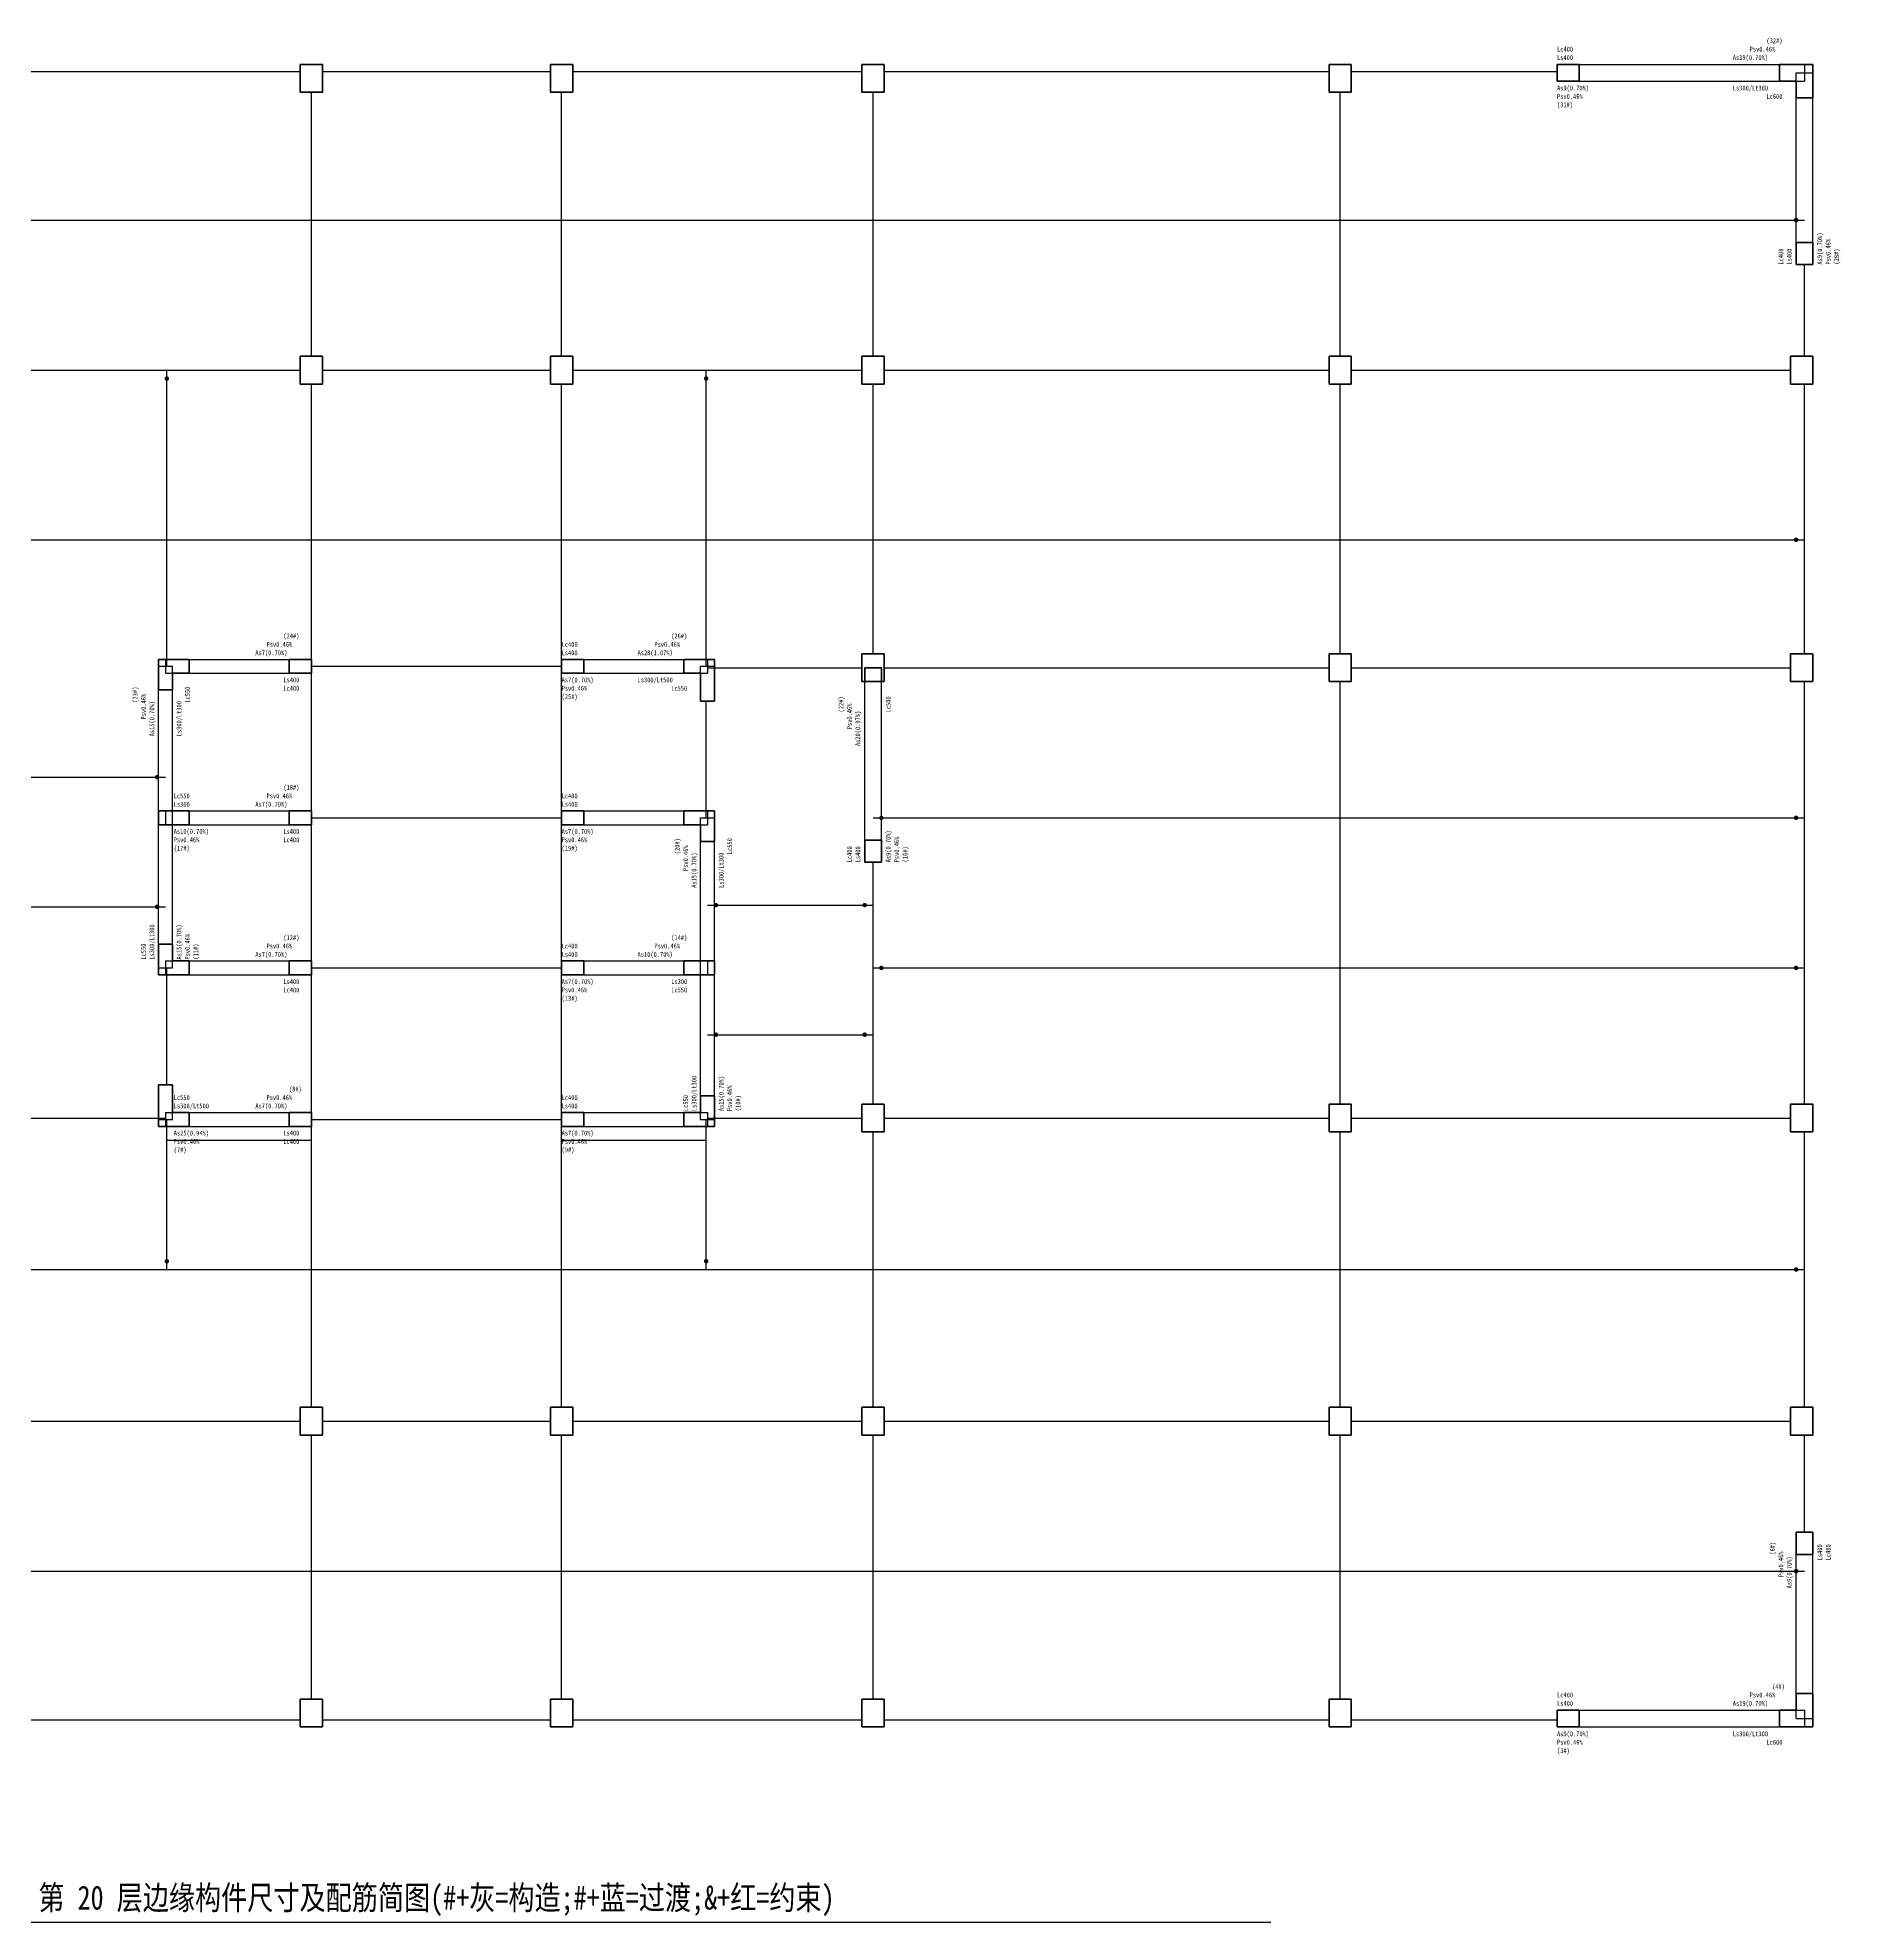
# Model space of a CAD drawing. Header units: millimetres. Extents: x -1455 to 850709, y 32926 to 221881.
# Drawn here: x 329078 to 361494, y 187986 to 221881 of the extents above; entities that cross this region are included whole.
import ezdxf
from ezdxf.enums import TextEntityAlignment as Align

# ---------------------------------------------------------------- set-up
doc = ezdxf.new("R2010")
doc.units = ezdxf.units.MM
for name, color, linetype, lineweight in [('层15100', 134, 'Continuous', 25), ('层15101', 52, 'Continuous', 25), ('层15103', 84, 'Continuous', 25), ('层15105', 6, 'Continuous', 25), ('层15200', 7, 'Continuous', 25), ('层15226', 7, 'Continuous', 25)]:
    doc.layers.add(name, color=color, linetype=linetype, lineweight=lineweight)
doc.styles.add('宋体', font='')
doc.styles.get('宋体').set_extended_font_data('宋体')

# ---------------------------------------------------------------- blocks, each defined once
blk = doc.blocks.new('20BY')
at = {"layer": '层15100'}
for p, q in [((28.6, 41.275), (33.8, 41.275)), ((34.2, 41.275), (38.3, 41.275)), ((38.7, 41.275), (43.9, 41.275)), ((44.3, 41.275), (52.3, 41.275)), ((52.7, 41.274), (56.4, 41.274)), ((34, 38.6), (34, 40.9)), ((38.5, 38.6), (38.5, 40.9)), ((44.1, 38.6), (44.1, 40.9)), ((52.5, 38.6), (52.5, 40.9)), ((28.4, 38.6), (34, 38.6)), ((34, 36.15), (34, 38.6)), ((34, 38.6), (38.5, 38.6)), ((38.5, 36.15), (38.5, 38.6)), ((38.5, 38.6), (44.1, 38.6)), ((44.1, 36.15), (44.1, 38.6)), ((44.1, 38.6), (52.5, 38.6)), ((52.5, 36.15), (52.5, 38.6)), ((52.5, 38.6), (60.85, 38.6)), ((28.6, 35.9), (31.4, 35.9)), ((31.4, 35.9), (33.8, 35.9)), ((34, 32.85), (34, 35.65)), ((34.2, 35.9), (38.3, 35.9)), ((38.5, 32.85), (38.5, 35.65)), ((38.7, 35.9), (41.1, 35.9)), ((41.1, 35.9), (43.9, 35.9)), ((44.1, 32.85), (44.1, 35.65)), ((44.3, 35.9), (52.3, 35.9)), ((52.5, 32.85), (52.5, 35.65)), ((52.7, 35.9), (60.6, 35.9)), ((60.85, 32.85), (60.85, 35.65)), ((34, 30.575), (34, 32.85)), ((38.5, 30.575), (38.5, 32.85)), ((44.1, 30.8), (44.1, 32.85)), ((52.5, 30.8), (52.5, 32.85)), ((60.85, 30.8), (60.85, 32.85)), ((34, 27.85), (34, 30.575)), ((34, 30.575), (38.5, 30.575)), ((38.5, 27.85), (38.5, 30.575)), ((41.125, 30.55), (43.9, 30.55)), ((44.3, 30.55), (52.3, 30.55)), ((52.7, 30.55), (60.6, 30.55)), ((52.5, 27.85), (52.5, 30.3)), ((60.85, 27.85), (60.85, 30.3)), ((28.4, 28.58), (31.375, 28.58)), ((34, 25.15), (34, 27.85)), ((34, 27.85), (38.5, 27.85)), ((38.5, 25.15), (38.5, 27.85)), ((52.5, 25.15), (52.5, 27.85)), ((60.85, 25.15), (60.85, 27.85)), ((44.1, 26.28), (44.1, 27.05)), ((44.1, 25.15), (44.1, 26.28)), ((34, 22.425), (34, 25.15)), ((34, 25.15), (38.5, 25.15)), ((38.5, 22.425), (38.5, 25.15)), ((44.1, 23.95), (44.1, 25.15)), ((52.5, 22.7), (52.5, 25.15)), ((60.85, 22.7), (60.85, 25.15)), ((44.1, 22.7), (44.1, 23.95)), ((28.6, 22.45), (31.375, 22.45)), ((34, 22.05), (34, 22.425)), ((34, 22.425), (38.5, 22.425)), ((38.5, 22.05), (38.5, 22.425)), ((41.125, 22.45), (43.9, 22.45)), ((44.3, 22.45), (52.3, 22.45)), ((52.7, 22.45), (60.6, 22.45)), ((34, 19.725), (34, 22.05)), ((38.5, 19.725), (38.5, 22.05)), ((44.1, 19.725), (44.1, 22.2)), ((52.5, 19.725), (52.5, 22.2)), ((60.85, 19.725), (60.85, 22.2)), ((34, 17.25), (34, 19.725)), ((38.5, 17.25), (38.5, 19.725)), ((44.1, 17.25), (44.1, 19.725)), ((52.5, 17.25), (52.5, 19.725)), ((60.85, 17.25), (60.85, 19.725)), ((28.6, 17), (33.8, 17)), ((34.2, 17), (38.3, 17)), ((38.7, 17), (43.9, 17)), ((44.3, 17), (52.3, 17)), ((52.7, 17), (60.6, 17)), ((34, 14.3), (34, 16.75)), ((38.5, 14.3), (38.5, 16.75)), ((44.1, 14.3), (44.1, 16.75)), ((52.5, 14.3), (52.5, 16.75)), ((28.4, 14.3), (34, 14.3)), ((34, 12), (34, 14.3)), ((34, 14.3), (38.5, 14.3)), ((38.5, 12), (38.5, 14.3)), ((38.5, 14.3), (44.1, 14.3)), ((44.1, 12), (44.1, 14.3)), ((44.1, 14.3), (52.5, 14.3)), ((52.5, 12), (52.5, 14.3)), ((52.5, 14.3), (60.85, 14.3)), ((28.6, 11.625), (33.8, 11.625)), ((34.2, 11.625), (38.3, 11.625)), ((38.7, 11.625), (43.9, 11.625)), ((44.3, 11.625), (52.3, 11.625)), ((52.7, 11.625), (56.4, 11.626))]:
    blk.add_line(p, q, dxfattribs=at)
at = {"layer": '层15100', "color": 2}
for p, q in [((60.85, 36.15), (60.85, 37.8)), ((41.1, 27.85), (41.1, 29.95)), ((31.399, 23.05), (31.399, 25.15)), ((60.85, 15), (60.85, 16.75))]:
    blk.add_line(p, q, dxfattribs=at)
at = {"layer": '层15100', "color": 4}
for p, q in [((31.4, 32.85), (31.4, 35.9)), ((41.1, 32.85), (41.1, 35.9)), ((28.4, 32.85), (31.4, 32.85)), ((31.399, 30.575), (31.4, 32.85)), ((31.4, 32.85), (34, 32.85)), ((34, 32.85), (38.5, 32.85)), ((38.5, 32.85), (41.1, 32.85)), ((41.1, 30.575), (41.1, 32.85)), ((41.1, 32.85), (44.1, 32.85)), ((44.1, 32.85), (52.5, 32.85)), ((52.5, 32.85), (60.85, 32.85)), ((44.1, 27.85), (52.5, 27.85)), ((52.5, 27.85), (60.85, 27.85)), ((28.4, 26.25), (31.375, 26.25)), ((41.125, 26.28), (44.1, 26.28)), ((44.1, 25.15), (52.5, 25.15)), ((52.5, 25.15), (60.85, 25.15)), ((41.125, 23.95), (44.1, 23.95)), ((31.4, 22.05), (31.399, 22.425)), ((41.1, 22.05), (41.1, 22.425)), ((31.4, 19.725), (31.4, 22.05)), ((31.4, 22.05), (34, 22.05)), ((38.5, 22.05), (41.1, 22.05)), ((41.1, 19.725), (41.1, 22.05)), ((28.4, 19.725), (31.4, 19.725)), ((31.4, 19.725), (34, 19.725)), ((34, 19.725), (38.5, 19.725)), ((38.5, 19.725), (41.1, 19.725)), ((41.1, 19.725), (44.1, 19.725)), ((44.1, 19.725), (52.5, 19.725)), ((52.5, 19.725), (60.85, 19.725))]:
    blk.add_line(p, q, dxfattribs=at)
at = {"layer": '层15100', "color": 1, "linetype": 'Continuous', "const_width": 0.04}
for points in [[(60.72, 38.6, 1), (60.68, 38.6, 1)], [(31.42, 35.75, 1), (31.38, 35.75, 1)], [(41.12, 35.75, 1), (41.08, 35.75, 1)], [(60.72, 32.85, 1), (60.68, 32.85, 1)], [(31.245, 28.58, 1), (31.205, 28.58, 1)], [(44.27, 27.85, 1), (44.23, 27.85, 1)], [(60.72, 27.85, 1), (60.68, 27.85, 1)], [(31.245, 26.25, 1), (31.205, 26.25, 1)], [(41.295, 26.28, 1), (41.255, 26.28, 1)], [(43.97, 26.28, 1), (43.93, 26.28, 1)], [(44.27, 25.15, 1), (44.23, 25.15, 1)], [(60.72, 25.15, 1), (60.68, 25.15, 1)], [(41.295, 23.95, 1), (41.255, 23.95, 1)], [(43.97, 23.95, 1), (43.93, 23.95, 1)], [(31.42, 19.875, 1), (31.38, 19.875, 1)], [(41.12, 19.875, 1), (41.08, 19.875, 1)], [(60.72, 19.725, 1), (60.68, 19.725, 1)], [(60.72, 14.3, 1), (60.68, 14.3, 1)]]:
    blk.add_lwpolyline(points, format="xyb", close=True, dxfattribs=at)
at = {"layer": '层15103'}
for p, q in [((56.4, 41.4), (60.85, 41.4)), ((56.4, 41.4), (56.4, 41.1)), ((60.85, 41.4), (60.85, 41.1)), ((56.4, 41.1), (60.85, 41.1)), ((60.7, 38.6), (60.7, 41.25)), ((60.7, 41.25), (61, 41.25)), ((61, 38.6), (61, 41.25)), ((60.7, 37.8), (60.7, 38.6)), ((61, 37.8), (61, 38.6)), ((60.7, 37.8), (61, 37.8)), ((31.25, 28.58), (31.25, 30.575)), ((31.25, 30.575), (31.5, 30.575)), ((31.375, 30.7), (34, 30.7)), ((31.375, 30.7), (31.375, 30.45)), ((31.5, 28.58), (31.5, 30.575)), ((34, 30.7), (34, 30.45)), ((38.5, 30.7), (41.125, 30.7)), ((38.5, 30.7), (38.5, 30.45)), ((41, 29.95), (41, 30.575)), ((41, 30.575), (41.25, 30.575)), ((41.125, 30.7), (41.125, 30.45)), ((41.25, 29.95), (41.25, 30.575)), ((31.375, 30.45), (34, 30.45)), ((38.5, 30.45), (41.125, 30.45)), ((43.95, 27.85), (43.95, 30.3)), ((44.25, 27.85), (44.25, 30.3)), ((41, 29.95), (41.25, 29.95)), ((31.25, 27.85), (31.25, 28.58)), ((31.5, 27.85), (31.5, 28.58)), ((31.25, 26.25), (31.25, 27.85)), ((31.375, 27.975), (34, 27.975)), ((31.375, 27.975), (31.375, 27.725)), ((31.5, 26.25), (31.5, 27.85)), ((34, 27.975), (34, 27.725)), ((38.5, 27.975), (41.125, 27.975)), ((38.5, 27.975), (38.5, 27.725)), ((41, 26.28), (41, 27.85)), ((41, 27.85), (41.25, 27.85)), ((41.125, 27.975), (41.125, 27.725)), ((41.25, 26.28), (41.25, 27.85)), ((43.95, 27.05), (43.95, 27.85)), ((44.25, 27.05), (44.25, 27.85)), ((31.375, 27.725), (34, 27.725)), ((38.5, 27.725), (41.125, 27.725)), ((43.95, 27.05), (44.25, 27.05)), ((31.25, 25.15), (31.25, 26.25)), ((31.5, 25.15), (31.5, 26.25)), ((41, 25.15), (41, 26.28)), ((41.25, 25.15), (41.25, 26.28)), ((31.25, 25.15), (31.5, 25.15)), ((31.375, 25.275), (34, 25.275)), ((31.375, 25.275), (31.375, 25.025)), ((34, 25.275), (34, 25.025)), ((38.5, 25.275), (41.125, 25.275)), ((38.5, 25.275), (38.5, 25.025)), ((41, 23.95), (41, 25.15)), ((41.125, 25.275), (41.125, 25.025)), ((41.25, 23.95), (41.25, 25.15)), ((31.375, 25.025), (34, 25.025)), ((38.5, 25.025), (41.125, 25.025)), ((41, 22.425), (41, 23.95)), ((41.25, 22.425), (41.25, 23.95)), ((31.25, 22.425), (31.25, 23.05)), ((31.25, 23.05), (31.5, 23.05)), ((31.5, 22.425), (31.5, 23.05)), ((31.25, 22.425), (31.5, 22.425)), ((31.375, 22.55), (34, 22.55)), ((31.375, 22.55), (31.375, 22.3)), ((34, 22.55), (34, 22.3)), ((38.5, 22.55), (41.125, 22.55)), ((38.5, 22.55), (38.5, 22.3)), ((41, 22.425), (41.25, 22.425)), ((41.125, 22.55), (41.125, 22.3)), ((31.375, 22.3), (34, 22.3)), ((38.5, 22.3), (41.125, 22.3)), ((60.7, 14.3), (60.7, 15)), ((60.7, 15), (61, 15)), ((61, 14.3), (61, 15)), ((60.7, 11.65), (60.7, 14.3)), ((61, 11.65), (61, 14.3)), ((56.4, 11.8), (60.85, 11.8)), ((56.4, 11.8), (56.4, 11.5)), ((60.7, 11.65), (61, 11.65)), ((60.85, 11.8), (60.85, 11.5)), ((56.4, 11.5), (60.85, 11.5))]:
    blk.add_line(p, q, dxfattribs=at)
at = {"layer": '层15200'}
blk.add_line((21.244, 7.986), (51.256, 7.986), dxfattribs=at)
at = {"layer": '层15200', "style": '宋体', "width": 0.8}
blk.add_text('第 20 层边缘构件尺寸及配筋简图(#+灰=构造;#+蓝=过渡;&+红=约束)', height=0.4305, dxfattribs=at).set_placement((36.25, 8.085), align=Align.BOTTOM_CENTER)
at = {"layer": '层15226', "style": '宋体', "width": 0.8}
for s, p in [('Lc400', (56.4, 41.631)), ('Psv0.46%', (59.864, 41.631)), ('(32#)', (60.166, 41.782)), ('Ls400', (56.4, 41.48)), ('As19(0.70%)', (59.561, 41.48)), ('As7(0.70%)', (32.992, 30.775)), ('Psv0.46%', (33.194, 30.926)), ('(24#)', (33.496, 31.077)), ('Lc400', (38.5, 30.926)), ('Ls400', (38.5, 30.775)), ('As28(1.07%)', (39.866, 30.775)), ('Psv0.46%', (40.169, 30.926)), ('(26#)', (40.471, 31.077)), ('Lc550', (31.525, 28.201)), ('Ls300', (31.525, 28.05)), ('As7(0.70%)', (32.992, 28.05)), ('Psv0.46%', (33.194, 28.201)), ('(18#)', (33.496, 28.352)), ('Lc400', (38.5, 28.201)), ('Ls400', (38.5, 28.05)), ('As7(0.70%)', (32.992, 25.35)), ('Psv0.46%', (33.194, 25.501)), ('(12#)', (33.496, 25.652)), ('Lc400', (38.5, 25.501)), ('Ls400', (38.5, 25.35)), ('As10(0.70%)', (39.866, 25.35)), ('Psv0.46%', (40.169, 25.501)), ('(14#)', (40.471, 25.652)), ('Lc550', (31.525, 22.776)), ('Ls300/Lt500', (31.525, 22.625)), ('As7(0.70%)', (32.992, 22.625)), ('Psv0.46%', (33.194, 22.776)), ('(8#)', (33.597, 22.927)), ('Lc400', (38.5, 22.776)), ('Ls400', (38.5, 22.625)), ('(4#)', (60.267, 12.182)), ('Lc400', (56.4, 12.031)), ('Ls400', (56.4, 11.88)), ('As19(0.70%)', (59.561, 11.88)), ('Psv0.46%', (59.864, 12.031))]:
    blk.add_text(s, height=0.0882, dxfattribs=at).set_placement(p)
for s, p in [('As9(0.70%)', (56.4, 41.02)), ('Ls300/Lt300', (59.561, 41.02)), ('Psv0.46%', (56.4, 40.869)), ('(31#)', (56.4, 40.718)), ('Lc600', (60.166, 40.869)), ('Ls400', (33.496, 30.375)), ('Lc400', (33.496, 30.224)), ('As7(0.70%)', (38.5, 30.375)), ('Psv0.46%', (38.5, 30.224)), ('Ls300/Lt500', (39.866, 30.375)), ('Lc550', (40.471, 30.224)), ('(25#)', (38.5, 30.073)), ('As10(0.70%)', (31.525, 27.65)), ('Psv0.46%', (31.525, 27.499)), ('Ls400', (33.496, 27.65)), ('Lc400', (33.496, 27.499)), ('As7(0.70%)', (38.5, 27.65)), ('Psv0.46%', (38.5, 27.499)), ('(17#)', (31.525, 27.348)), ('(19#)', (38.5, 27.348)), ('Ls400', (33.496, 24.95)), ('Lc400', (33.496, 24.799)), ('As7(0.70%)', (38.5, 24.95)), ('Psv0.46%', (38.5, 24.799)), ('Ls300', (40.471, 24.95)), ('Lc550', (40.471, 24.799)), ('(13#)', (38.5, 24.648)), ('As25(0.94%)', (31.525, 22.225)), ('Psv0.46%', (31.525, 22.074)), ('Ls400', (33.496, 22.225)), ('Lc400', (33.496, 22.074)), ('As7(0.70%)', (38.5, 22.225)), ('Psv0.46%', (38.5, 22.074)), ('(7#)', (31.525, 21.923)), ('(9#)', (38.5, 21.923)), ('As9(0.70%)', (56.4, 11.42)), ('Psv0.46%', (56.4, 11.269)), ('Ls300/Lt300', (59.561, 11.42)), ('Lc600', (60.166, 11.269)), ('(3#)', (56.4, 11.118))]:
    blk.add_text(s, height=0.0882, dxfattribs=at).set_placement(p, align=Align.TOP_LEFT)
for s, rotation, p in [('Lc400', 89.9997, (60.469, 37.8)), ('Ls400', 89.9997, (60.62, 37.8)), ('(23#)', 89.9998, (30.873, 29.921)), ('Psv0.46%', 89.9998, (31.024, 29.619)), ('As15(0.70%)', 89.9998, (31.175, 29.316)), ('(22#)', 89.9998, (43.568, 29.746)), ('Psv0.46%', 89.9998, (43.719, 29.444)), ('As20(0.97%)', 89.9998, (43.87, 29.141)), ('(20#)', 89.9998, (40.623, 27.196)), ('Psv0.46%', 89.9998, (40.774, 26.894)), ('Lc400', 89.9997, (43.719, 27.05)), ('Ls400', 89.9997, (43.87, 27.05)), ('As15(0.70%)', 89.9998, (40.925, 26.591)), ('Ls300/Lt300', 89.9997, (31.175, 25.3)), ('Lc550', 89.9997, (31.024, 25.3)), ('Ls300/Lt300', 89.9997, (40.925, 22.575)), ('Lc550', 89.9997, (40.774, 22.575)), ('(6#)', 89.9998, (60.318, 14.597)), ('Psv0.46%', 89.9998, (60.469, 14.194)), ('As9(0.70%)', 89.9998, (60.62, 13.992))]:
    blk.add_text(s, height=0.0882, rotation=rotation, dxfattribs=at).set_placement(p)
for s, rotation, p in [('As9(0.70%)', 89.9997, (61.08, 37.8)), ('Psv0.46%', 89.9997, (61.231, 37.8)), ('(28#)', 89.9997, (61.382, 37.8)), ('Ls300/Lt300', 89.9998, (31.575, 29.316)), ('Lc550', 89.9998, (31.726, 29.921)), ('Lc500', 89.9998, (44.33, 29.746)), ('As9(0.70%)', 89.9997, (44.33, 27.05)), ('Lc550', 89.9998, (41.476, 27.196)), ('Psv0.46%', 89.9997, (44.481, 27.05)), ('(16#)', 89.9997, (44.632, 27.05)), ('Ls300/Lt300', 89.9998, (41.325, 26.591)), ('As15(0.70%)', 89.9997, (31.575, 25.3)), ('Psv0.46%', 89.9997, (31.726, 25.3)), ('(11#)', 89.9997, (31.877, 25.3)), ('As15(0.70%)', 89.9997, (41.325, 22.575)), ('Psv0.46%', 89.9997, (41.476, 22.575)), ('(10#)', 89.9997, (41.627, 22.575)), ('Ls400', 89.9998, (61.08, 14.496)), ('Lc400', 89.9998, (61.231, 14.496))]:
    blk.add_text(s, height=0.0882, rotation=rotation, dxfattribs=at).set_placement(p, align=Align.TOP_LEFT)
at = {"layer": '层15101'}
mesh = blk.add_polyface(dxfattribs=at)
corners = [(33.8, 40.9), (34.2, 40.9), (34.2, 40.9), (33.8, 40.9), (34.2, 40.9), (34.2, 41.4), (34.2, 41.4), (34.2, 40.9), (34.2, 41.4), (33.8, 41.4), (33.8, 41.4), (34.2, 41.4), (33.8, 41.4), (33.8, 40.9), (33.8, 40.9), (33.8, 41.4)]
mesh.append_faces([[corners[k] for k in face] for face in [(0, 1, 2, 3), (4, 5, 6, 7), (8, 9, 10, 11), (12, 13, 14, 15)]])
mesh = blk.add_polyface(dxfattribs=at)
corners = [(38.3, 40.9), (38.7, 40.9), (38.7, 40.9), (38.3, 40.9), (38.7, 40.9), (38.7, 41.4), (38.7, 41.4), (38.7, 40.9), (38.7, 41.4), (38.3, 41.4), (38.3, 41.4), (38.7, 41.4), (38.3, 41.4), (38.3, 40.9), (38.3, 40.9), (38.3, 41.4)]
mesh.append_faces([[corners[k] for k in face] for face in [(0, 1, 2, 3), (4, 5, 6, 7), (8, 9, 10, 11), (12, 13, 14, 15)]])
mesh = blk.add_polyface(dxfattribs=at)
corners = [(43.9, 40.9), (44.3, 40.9), (44.3, 40.9), (43.9, 40.9), (44.3, 40.9), (44.3, 41.4), (44.3, 41.4), (44.3, 40.9), (44.3, 41.4), (43.9, 41.4), (43.9, 41.4), (44.3, 41.4), (43.9, 41.4), (43.9, 40.9), (43.9, 40.9), (43.9, 41.4)]
mesh.append_faces([[corners[k] for k in face] for face in [(0, 1, 2, 3), (4, 5, 6, 7), (8, 9, 10, 11), (12, 13, 14, 15)]])
mesh = blk.add_polyface(dxfattribs=at)
corners = [(52.3, 40.9), (52.7, 40.9), (52.7, 40.9), (52.3, 40.9), (52.7, 40.9), (52.7, 41.4), (52.7, 41.4), (52.7, 40.9), (52.7, 41.4), (52.3, 41.4), (52.3, 41.4), (52.7, 41.4), (52.3, 41.4), (52.3, 40.9), (52.3, 40.9), (52.3, 41.4)]
mesh.append_faces([[corners[k] for k in face] for face in [(0, 1, 2, 3), (4, 5, 6, 7), (8, 9, 10, 11), (12, 13, 14, 15)]])
mesh = blk.add_polyface(dxfattribs=at)
corners = [(33.8, 35.65), (34.2, 35.65), (34.2, 35.65), (33.8, 35.65), (34.2, 35.65), (34.2, 36.15), (34.2, 36.15), (34.2, 35.65), (34.2, 36.15), (33.8, 36.15), (33.8, 36.15), (34.2, 36.15), (33.8, 36.15), (33.8, 35.65), (33.8, 35.65), (33.8, 36.15)]
mesh.append_faces([[corners[k] for k in face] for face in [(0, 1, 2, 3), (4, 5, 6, 7), (8, 9, 10, 11), (12, 13, 14, 15)]])
mesh = blk.add_polyface(dxfattribs=at)
corners = [(38.3, 35.65), (38.7, 35.65), (38.7, 35.65), (38.3, 35.65), (38.7, 35.65), (38.7, 36.15), (38.7, 36.15), (38.7, 35.65), (38.7, 36.15), (38.3, 36.15), (38.3, 36.15), (38.7, 36.15), (38.3, 36.15), (38.3, 35.65), (38.3, 35.65), (38.3, 36.15)]
mesh.append_faces([[corners[k] for k in face] for face in [(0, 1, 2, 3), (4, 5, 6, 7), (8, 9, 10, 11), (12, 13, 14, 15)]])
mesh = blk.add_polyface(dxfattribs=at)
corners = [(43.9, 35.65), (44.3, 35.65), (44.3, 35.65), (43.9, 35.65), (44.3, 35.65), (44.3, 36.15), (44.3, 36.15), (44.3, 35.65), (44.3, 36.15), (43.9, 36.15), (43.9, 36.15), (44.3, 36.15), (43.9, 36.15), (43.9, 35.65), (43.9, 35.65), (43.9, 36.15)]
mesh.append_faces([[corners[k] for k in face] for face in [(0, 1, 2, 3), (4, 5, 6, 7), (8, 9, 10, 11), (12, 13, 14, 15)]])
mesh = blk.add_polyface(dxfattribs=at)
corners = [(52.3, 35.65), (52.7, 35.65), (52.7, 35.65), (52.3, 35.65), (52.7, 35.65), (52.7, 36.15), (52.7, 36.15), (52.7, 35.65), (52.7, 36.15), (52.3, 36.15), (52.3, 36.15), (52.7, 36.15), (52.3, 36.15), (52.3, 35.65), (52.3, 35.65), (52.3, 36.15)]
mesh.append_faces([[corners[k] for k in face] for face in [(0, 1, 2, 3), (4, 5, 6, 7), (8, 9, 10, 11), (12, 13, 14, 15)]])
mesh = blk.add_polyface(dxfattribs=at)
corners = [(60.6, 35.65), (61, 35.65), (61, 35.65), (60.6, 35.65), (61, 35.65), (61, 36.15), (61, 36.15), (61, 35.65), (61, 36.15), (60.6, 36.15), (60.6, 36.15), (61, 36.15), (60.6, 36.15), (60.6, 35.65), (60.6, 35.65), (60.6, 36.15)]
mesh.append_faces([[corners[k] for k in face] for face in [(0, 1, 2, 3), (4, 5, 6, 7), (8, 9, 10, 11), (12, 13, 14, 15)]])
mesh = blk.add_polyface(dxfattribs=at)
corners = [(43.9, 30.3), (44.3, 30.3), (44.3, 30.3), (43.9, 30.3), (44.3, 30.3), (44.3, 30.8), (44.3, 30.8), (44.3, 30.3), (44.3, 30.8), (43.9, 30.8), (43.9, 30.8), (44.3, 30.8), (43.9, 30.8), (43.9, 30.3), (43.9, 30.3), (43.9, 30.8)]
mesh.append_faces([[corners[k] for k in face] for face in [(0, 1, 2, 3), (4, 5, 6, 7), (8, 9, 10, 11), (12, 13, 14, 15)]])
mesh = blk.add_polyface(dxfattribs=at)
corners = [(52.3, 30.3), (52.7, 30.3), (52.7, 30.3), (52.3, 30.3), (52.7, 30.3), (52.7, 30.8), (52.7, 30.8), (52.7, 30.3), (52.7, 30.8), (52.3, 30.8), (52.3, 30.8), (52.7, 30.8), (52.3, 30.8), (52.3, 30.3), (52.3, 30.3), (52.3, 30.8)]
mesh.append_faces([[corners[k] for k in face] for face in [(0, 1, 2, 3), (4, 5, 6, 7), (8, 9, 10, 11), (12, 13, 14, 15)]])
mesh = blk.add_polyface(dxfattribs=at)
corners = [(60.6, 30.3), (61, 30.3), (61, 30.3), (60.6, 30.3), (61, 30.3), (61, 30.8), (61, 30.8), (61, 30.3), (61, 30.8), (60.6, 30.8), (60.6, 30.8), (61, 30.8), (60.6, 30.8), (60.6, 30.3), (60.6, 30.3), (60.6, 30.8)]
mesh.append_faces([[corners[k] for k in face] for face in [(0, 1, 2, 3), (4, 5, 6, 7), (8, 9, 10, 11), (12, 13, 14, 15)]])
mesh = blk.add_polyface(dxfattribs=at)
corners = [(43.9, 22.2), (44.3, 22.2), (44.3, 22.2), (43.9, 22.2), (44.3, 22.2), (44.3, 22.7), (44.3, 22.7), (44.3, 22.2), (44.3, 22.7), (43.9, 22.7), (43.9, 22.7), (44.3, 22.7), (43.9, 22.7), (43.9, 22.2), (43.9, 22.2), (43.9, 22.7)]
mesh.append_faces([[corners[k] for k in face] for face in [(0, 1, 2, 3), (4, 5, 6, 7), (8, 9, 10, 11), (12, 13, 14, 15)]])
mesh = blk.add_polyface(dxfattribs=at)
corners = [(52.3, 22.2), (52.7, 22.2), (52.7, 22.2), (52.3, 22.2), (52.7, 22.2), (52.7, 22.7), (52.7, 22.7), (52.7, 22.2), (52.7, 22.7), (52.3, 22.7), (52.3, 22.7), (52.7, 22.7), (52.3, 22.7), (52.3, 22.2), (52.3, 22.2), (52.3, 22.7)]
mesh.append_faces([[corners[k] for k in face] for face in [(0, 1, 2, 3), (4, 5, 6, 7), (8, 9, 10, 11), (12, 13, 14, 15)]])
mesh = blk.add_polyface(dxfattribs=at)
corners = [(60.6, 22.2), (61, 22.2), (61, 22.2), (60.6, 22.2), (61, 22.2), (61, 22.7), (61, 22.7), (61, 22.2), (61, 22.7), (60.6, 22.7), (60.6, 22.7), (61, 22.7), (60.6, 22.7), (60.6, 22.2), (60.6, 22.2), (60.6, 22.7)]
mesh.append_faces([[corners[k] for k in face] for face in [(0, 1, 2, 3), (4, 5, 6, 7), (8, 9, 10, 11), (12, 13, 14, 15)]])
mesh = blk.add_polyface(dxfattribs=at)
corners = [(33.8, 16.75), (34.2, 16.75), (34.2, 16.75), (33.8, 16.75), (34.2, 16.75), (34.2, 17.25), (34.2, 17.25), (34.2, 16.75), (34.2, 17.25), (33.8, 17.25), (33.8, 17.25), (34.2, 17.25), (33.8, 17.25), (33.8, 16.75), (33.8, 16.75), (33.8, 17.25)]
mesh.append_faces([[corners[k] for k in face] for face in [(0, 1, 2, 3), (4, 5, 6, 7), (8, 9, 10, 11), (12, 13, 14, 15)]])
mesh = blk.add_polyface(dxfattribs=at)
corners = [(38.3, 16.75), (38.7, 16.75), (38.7, 16.75), (38.3, 16.75), (38.7, 16.75), (38.7, 17.25), (38.7, 17.25), (38.7, 16.75), (38.7, 17.25), (38.3, 17.25), (38.3, 17.25), (38.7, 17.25), (38.3, 17.25), (38.3, 16.75), (38.3, 16.75), (38.3, 17.25)]
mesh.append_faces([[corners[k] for k in face] for face in [(0, 1, 2, 3), (4, 5, 6, 7), (8, 9, 10, 11), (12, 13, 14, 15)]])
mesh = blk.add_polyface(dxfattribs=at)
corners = [(43.9, 16.75), (44.3, 16.75), (44.3, 16.75), (43.9, 16.75), (44.3, 16.75), (44.3, 17.25), (44.3, 17.25), (44.3, 16.75), (44.3, 17.25), (43.9, 17.25), (43.9, 17.25), (44.3, 17.25), (43.9, 17.25), (43.9, 16.75), (43.9, 16.75), (43.9, 17.25)]
mesh.append_faces([[corners[k] for k in face] for face in [(0, 1, 2, 3), (4, 5, 6, 7), (8, 9, 10, 11), (12, 13, 14, 15)]])
mesh = blk.add_polyface(dxfattribs=at)
corners = [(52.3, 16.75), (52.7, 16.75), (52.7, 16.75), (52.3, 16.75), (52.7, 16.75), (52.7, 17.25), (52.7, 17.25), (52.7, 16.75), (52.7, 17.25), (52.3, 17.25), (52.3, 17.25), (52.7, 17.25), (52.3, 17.25), (52.3, 16.75), (52.3, 16.75), (52.3, 17.25)]
mesh.append_faces([[corners[k] for k in face] for face in [(0, 1, 2, 3), (4, 5, 6, 7), (8, 9, 10, 11), (12, 13, 14, 15)]])
mesh = blk.add_polyface(dxfattribs=at)
corners = [(60.6, 16.75), (61, 16.75), (61, 16.75), (60.6, 16.75), (61, 16.75), (61, 17.25), (61, 17.25), (61, 16.75), (61, 17.25), (60.6, 17.25), (60.6, 17.25), (61, 17.25), (60.6, 17.25), (60.6, 16.75), (60.6, 16.75), (60.6, 17.25)]
mesh.append_faces([[corners[k] for k in face] for face in [(0, 1, 2, 3), (4, 5, 6, 7), (8, 9, 10, 11), (12, 13, 14, 15)]])
mesh = blk.add_polyface(dxfattribs=at)
corners = [(33.8, 11.5), (34.2, 11.5), (34.2, 11.5), (33.8, 11.5), (34.2, 11.5), (34.2, 12), (34.2, 12), (34.2, 11.5), (34.2, 12), (33.8, 12), (33.8, 12), (34.2, 12), (33.8, 12), (33.8, 11.5), (33.8, 11.5), (33.8, 12)]
mesh.append_faces([[corners[k] for k in face] for face in [(0, 1, 2, 3), (4, 5, 6, 7), (8, 9, 10, 11), (12, 13, 14, 15)]])
mesh = blk.add_polyface(dxfattribs=at)
corners = [(38.3, 11.5), (38.7, 11.5), (38.7, 11.5), (38.3, 11.5), (38.7, 11.5), (38.7, 12), (38.7, 12), (38.7, 11.5), (38.7, 12), (38.3, 12), (38.3, 12), (38.7, 12), (38.3, 12), (38.3, 11.5), (38.3, 11.5), (38.3, 12)]
mesh.append_faces([[corners[k] for k in face] for face in [(0, 1, 2, 3), (4, 5, 6, 7), (8, 9, 10, 11), (12, 13, 14, 15)]])
mesh = blk.add_polyface(dxfattribs=at)
corners = [(43.9, 11.5), (44.3, 11.5), (44.3, 11.5), (43.9, 11.5), (44.3, 11.5), (44.3, 12), (44.3, 12), (44.3, 11.5), (44.3, 12), (43.9, 12), (43.9, 12), (44.3, 12), (43.9, 12), (43.9, 11.5), (43.9, 11.5), (43.9, 12)]
mesh.append_faces([[corners[k] for k in face] for face in [(0, 1, 2, 3), (4, 5, 6, 7), (8, 9, 10, 11), (12, 13, 14, 15)]])
mesh = blk.add_polyface(dxfattribs=at)
corners = [(52.3, 11.5), (52.7, 11.5), (52.7, 11.5), (52.3, 11.5), (52.7, 11.5), (52.7, 12), (52.7, 12), (52.7, 11.5), (52.7, 12), (52.3, 12), (52.3, 12), (52.7, 12), (52.3, 12), (52.3, 11.5), (52.3, 11.5), (52.3, 12)]
mesh.append_faces([[corners[k] for k in face] for face in [(0, 1, 2, 3), (4, 5, 6, 7), (8, 9, 10, 11), (12, 13, 14, 15)]])
at = {"layer": '层15105'}
mesh = blk.add_polyface(dxfattribs=at)
corners = [(56.8, 41.1), (56.8, 41.4), (56.8, 41.4), (56.8, 41.1), (56.8, 41.4), (56.4, 41.4), (56.4, 41.4), (56.8, 41.4), (56.4, 41.4), (56.4, 41.1), (56.4, 41.1), (56.4, 41.4), (56.4, 41.1), (56.8, 41.1), (56.8, 41.1), (56.4, 41.1)]
mesh.append_faces([[corners[k] for k in face] for face in [(0, 1, 2, 3), (4, 5, 6, 7), (8, 9, 10, 11), (12, 13, 14, 15)]])
mesh = blk.add_polyface(dxfattribs=at)
corners = [(60.4, 41.4), (60.4, 41.1), (60.4, 41.1), (60.4, 41.4), (60.4, 41.1), (60.7, 41.1), (60.7, 41.1), (60.4, 41.1), (60.7, 41.1), (60.7, 40.8), (60.7, 40.8), (60.7, 41.1), (60.7, 40.8), (61, 40.8), (61, 40.8), (60.7, 40.8), (61, 40.8), (61, 41.4), (61, 41.4), (61, 40.8), (61, 41.4), (60.4, 41.4), (60.4, 41.4), (61, 41.4)]
mesh.append_faces([[corners[k] for k in face] for face in [(0, 1, 2, 3), (4, 5, 6, 7), (8, 9, 10, 11), (12, 13, 14, 15), (16, 17, 18, 19), (20, 21, 22, 23)]])
mesh = blk.add_polyface(dxfattribs=at)
corners = [(61, 38.2), (60.7, 38.2), (60.7, 38.2), (61, 38.2), (60.7, 38.2), (60.7, 37.8), (60.7, 37.8), (60.7, 38.2), (60.7, 37.8), (61, 37.8), (61, 37.8), (60.7, 37.8), (61, 37.8), (61, 38.2), (61, 38.2), (61, 37.8)]
mesh.append_faces([[corners[k] for k in face] for face in [(0, 1, 2, 3), (4, 5, 6, 7), (8, 9, 10, 11), (12, 13, 14, 15)]])
mesh = blk.add_polyface(dxfattribs=at)
corners = [(31.25, 30.15), (31.5, 30.15), (31.5, 30.15), (31.25, 30.15), (31.5, 30.15), (31.5, 30.45), (31.5, 30.45), (31.5, 30.15), (31.5, 30.45), (31.8, 30.45), (31.8, 30.45), (31.5, 30.45), (31.8, 30.45), (31.8, 30.7), (31.8, 30.7), (31.8, 30.45), (31.8, 30.7), (31.25, 30.7), (31.25, 30.7), (31.8, 30.7), (31.25, 30.7), (31.25, 30.15), (31.25, 30.15), (31.25, 30.7)]
mesh.append_faces([[corners[k] for k in face] for face in [(0, 1, 2, 3), (4, 5, 6, 7), (8, 9, 10, 11), (12, 13, 14, 15), (16, 17, 18, 19), (20, 21, 22, 23)]])
mesh = blk.add_polyface(dxfattribs=at)
corners = [(33.6, 30.7), (33.6, 30.45), (33.6, 30.45), (33.6, 30.7), (33.6, 30.45), (34, 30.45), (34, 30.45), (33.6, 30.45), (34, 30.45), (34, 30.7), (34, 30.7), (34, 30.45), (34, 30.7), (33.6, 30.7), (33.6, 30.7), (34, 30.7)]
mesh.append_faces([[corners[k] for k in face] for face in [(0, 1, 2, 3), (4, 5, 6, 7), (8, 9, 10, 11), (12, 13, 14, 15)]])
mesh = blk.add_polyface(dxfattribs=at)
corners = [(38.9, 30.45), (38.9, 30.7), (38.9, 30.7), (38.9, 30.45), (38.9, 30.7), (38.5, 30.7), (38.5, 30.7), (38.9, 30.7), (38.5, 30.7), (38.5, 30.45), (38.5, 30.45), (38.5, 30.7), (38.5, 30.45), (38.9, 30.45), (38.9, 30.45), (38.5, 30.45)]
mesh.append_faces([[corners[k] for k in face] for face in [(0, 1, 2, 3), (4, 5, 6, 7), (8, 9, 10, 11), (12, 13, 14, 15)]])
mesh = blk.add_polyface(dxfattribs=at)
corners = [(40.7, 30.7), (40.7, 30.45), (40.7, 30.45), (40.7, 30.7), (40.7, 30.45), (41, 30.45), (41, 30.45), (40.7, 30.45), (41, 30.45), (41, 29.95), (41, 29.95), (41, 30.45), (41, 29.95), (41.25, 29.95), (41.25, 29.95), (41, 29.95), (41.25, 29.95), (41.25, 30.7), (41.25, 30.7), (41.25, 29.95), (41.25, 30.7), (40.7, 30.7), (40.7, 30.7), (41.25, 30.7)]
mesh.append_faces([[corners[k] for k in face] for face in [(0, 1, 2, 3), (4, 5, 6, 7), (8, 9, 10, 11), (12, 13, 14, 15), (16, 17, 18, 19), (20, 21, 22, 23)]])
mesh = blk.add_polyface(dxfattribs=at)
corners = [(43.9, 30.8), (43.9, 30.3), (43.9, 30.3), (43.9, 30.8), (43.9, 30.3), (44.3, 30.3), (44.3, 30.3), (43.9, 30.3), (44.3, 30.3), (44.3, 30.8), (44.3, 30.8), (44.3, 30.3), (44.3, 30.8), (43.9, 30.8), (43.9, 30.8), (44.3, 30.8)]
mesh.append_faces([[corners[k] for k in face] for face in [(0, 1, 2, 3), (4, 5, 6, 7), (8, 9, 10, 11), (12, 13, 14, 15)]])
mesh = blk.add_polyface(dxfattribs=at)
corners = [(43.95, 30.3), (44.25, 30.3), (44.25, 30.3), (43.95, 30.3), (44.25, 30.3), (44.25, 30.55), (44.25, 30.55), (44.25, 30.3), (44.25, 30.55), (43.95, 30.55), (43.95, 30.55), (44.25, 30.55), (43.95, 30.55), (43.95, 30.3), (43.95, 30.3), (43.95, 30.55)]
mesh.append_faces([[corners[k] for k in face] for face in [(0, 1, 2, 3), (4, 5, 6, 7), (8, 9, 10, 11), (12, 13, 14, 15)]])
mesh = blk.add_polyface(dxfattribs=at)
corners = [(31.8, 27.725), (31.8, 27.975), (31.8, 27.975), (31.8, 27.725), (31.8, 27.975), (31.5, 27.975), (31.5, 27.975), (31.8, 27.975), (31.5, 27.975), (31.25, 27.975), (31.25, 27.975), (31.5, 27.975), (31.25, 27.975), (31.25, 27.85), (31.25, 27.85), (31.25, 27.975), (31.25, 27.85), (31.25, 27.725), (31.25, 27.725), (31.25, 27.85), (31.25, 27.725), (31.5, 27.725), (31.5, 27.725), (31.25, 27.725), (31.5, 27.725), (31.8, 27.725), (31.8, 27.725), (31.5, 27.725), (31.8, 27.725), (31.5, 27.725), (31.5, 27.725), (31.8, 27.725), (31.5, 27.725), (31.8, 27.725), (31.8, 27.725), (31.5, 27.725)]
mesh.append_faces([[corners[k] for k in face] for face in [(0, 1, 2, 3), (4, 5, 6, 7), (8, 9, 10, 11), (12, 13, 14, 15), (16, 17, 18, 19), (20, 21, 22, 23), (24, 25, 26, 27), (28, 29, 30, 31), (32, 33, 34, 35)]])
mesh = blk.add_polyface(dxfattribs=at)
corners = [(33.6, 27.975), (33.6, 27.725), (33.6, 27.725), (33.6, 27.975), (33.6, 27.725), (34, 27.725), (34, 27.725), (33.6, 27.725), (34, 27.725), (34, 27.975), (34, 27.975), (34, 27.725), (34, 27.975), (33.6, 27.975), (33.6, 27.975), (34, 27.975)]
mesh.append_faces([[corners[k] for k in face] for face in [(0, 1, 2, 3), (4, 5, 6, 7), (8, 9, 10, 11), (12, 13, 14, 15)]])
mesh = blk.add_polyface(dxfattribs=at)
corners = [(38.9, 27.725), (38.9, 27.975), (38.9, 27.975), (38.9, 27.725), (38.9, 27.975), (38.5, 27.975), (38.5, 27.975), (38.9, 27.975), (38.5, 27.975), (38.5, 27.725), (38.5, 27.725), (38.5, 27.975), (38.5, 27.725), (38.9, 27.725), (38.9, 27.725), (38.5, 27.725)]
mesh.append_faces([[corners[k] for k in face] for face in [(0, 1, 2, 3), (4, 5, 6, 7), (8, 9, 10, 11), (12, 13, 14, 15)]])
mesh = blk.add_polyface(dxfattribs=at)
corners = [(41, 27.425), (41.25, 27.425), (41.25, 27.425), (41, 27.425), (41.25, 27.425), (41.25, 27.975), (41.25, 27.975), (41.25, 27.425), (41.25, 27.975), (40.7, 27.975), (40.7, 27.975), (41.25, 27.975), (40.7, 27.975), (40.7, 27.725), (40.7, 27.725), (40.7, 27.975), (40.7, 27.725), (41, 27.725), (41, 27.725), (40.7, 27.725), (41, 27.725), (41, 27.425), (41, 27.425), (41, 27.725)]
mesh.append_faces([[corners[k] for k in face] for face in [(0, 1, 2, 3), (4, 5, 6, 7), (8, 9, 10, 11), (12, 13, 14, 15), (16, 17, 18, 19), (20, 21, 22, 23)]])
mesh = blk.add_polyface(dxfattribs=at)
corners = [(44.25, 27.45), (43.95, 27.45), (43.95, 27.45), (44.25, 27.45), (43.95, 27.45), (43.95, 27.05), (43.95, 27.05), (43.95, 27.45), (43.95, 27.05), (44.25, 27.05), (44.25, 27.05), (43.95, 27.05), (44.25, 27.05), (44.25, 27.45), (44.25, 27.45), (44.25, 27.05)]
mesh.append_faces([[corners[k] for k in face] for face in [(0, 1, 2, 3), (4, 5, 6, 7), (8, 9, 10, 11), (12, 13, 14, 15)]])
mesh = blk.add_polyface(dxfattribs=at)
corners = [(31.5, 25.575), (31.25, 25.575), (31.25, 25.575), (31.5, 25.575), (31.25, 25.575), (31.25, 25.025), (31.25, 25.025), (31.25, 25.575), (31.25, 25.025), (31.8, 25.025), (31.8, 25.025), (31.25, 25.025), (31.8, 25.025), (31.8, 25.275), (31.8, 25.275), (31.8, 25.025), (31.8, 25.275), (31.5, 25.275), (31.5, 25.275), (31.8, 25.275), (31.5, 25.275), (31.5, 25.575), (31.5, 25.575), (31.5, 25.275)]
mesh.append_faces([[corners[k] for k in face] for face in [(0, 1, 2, 3), (4, 5, 6, 7), (8, 9, 10, 11), (12, 13, 14, 15), (16, 17, 18, 19), (20, 21, 22, 23)]])
mesh = blk.add_polyface(dxfattribs=at)
corners = [(33.6, 25.275), (33.6, 25.025), (33.6, 25.025), (33.6, 25.275), (33.6, 25.025), (34, 25.025), (34, 25.025), (33.6, 25.025), (34, 25.025), (34, 25.275), (34, 25.275), (34, 25.025), (34, 25.275), (33.6, 25.275), (33.6, 25.275), (34, 25.275)]
mesh.append_faces([[corners[k] for k in face] for face in [(0, 1, 2, 3), (4, 5, 6, 7), (8, 9, 10, 11), (12, 13, 14, 15)]])
mesh = blk.add_polyface(dxfattribs=at)
corners = [(38.9, 25.025), (38.9, 25.275), (38.9, 25.275), (38.9, 25.025), (38.9, 25.275), (38.5, 25.275), (38.5, 25.275), (38.9, 25.275), (38.5, 25.275), (38.5, 25.025), (38.5, 25.025), (38.5, 25.275), (38.5, 25.025), (38.9, 25.025), (38.9, 25.025), (38.5, 25.025)]
mesh.append_faces([[corners[k] for k in face] for face in [(0, 1, 2, 3), (4, 5, 6, 7), (8, 9, 10, 11), (12, 13, 14, 15)]])
mesh = blk.add_polyface(dxfattribs=at)
corners = [(40.7, 25.275), (40.7, 25.025), (40.7, 25.025), (40.7, 25.275), (40.7, 25.025), (41, 25.025), (41, 25.025), (40.7, 25.025), (41, 25.025), (41.25, 25.025), (41.25, 25.025), (41, 25.025), (41.25, 25.025), (41.25, 25.15), (41.25, 25.15), (41.25, 25.025), (41.25, 25.15), (41.25, 25.275), (41.25, 25.275), (41.25, 25.15), (41.25, 25.275), (41, 25.275), (41, 25.275), (41.25, 25.275), (41, 25.275), (40.7, 25.275), (40.7, 25.275), (41, 25.275), (40.7, 25.275), (41, 25.275), (41, 25.275), (40.7, 25.275), (41, 25.275), (40.7, 25.275), (40.7, 25.275), (41, 25.275)]
mesh.append_faces([[corners[k] for k in face] for face in [(0, 1, 2, 3), (4, 5, 6, 7), (8, 9, 10, 11), (12, 13, 14, 15), (16, 17, 18, 19), (20, 21, 22, 23), (24, 25, 26, 27), (28, 29, 30, 31), (32, 33, 34, 35)]])
mesh = blk.add_polyface(dxfattribs=at)
corners = [(31.8, 22.3), (31.8, 22.55), (31.8, 22.55), (31.8, 22.3), (31.8, 22.55), (31.5, 22.55), (31.5, 22.55), (31.8, 22.55), (31.5, 22.55), (31.5, 23.05), (31.5, 23.05), (31.5, 22.55), (31.5, 23.05), (31.25, 23.05), (31.25, 23.05), (31.5, 23.05), (31.25, 23.05), (31.25, 22.3), (31.25, 22.3), (31.25, 23.05), (31.25, 22.3), (31.8, 22.3), (31.8, 22.3), (31.25, 22.3)]
mesh.append_faces([[corners[k] for k in face] for face in [(0, 1, 2, 3), (4, 5, 6, 7), (8, 9, 10, 11), (12, 13, 14, 15), (16, 17, 18, 19), (20, 21, 22, 23)]])
mesh = blk.add_polyface(dxfattribs=at)
corners = [(41.25, 22.85), (41, 22.85), (41, 22.85), (41.25, 22.85), (41, 22.85), (41, 22.55), (41, 22.55), (41, 22.85), (41, 22.55), (40.7, 22.55), (40.7, 22.55), (41, 22.55), (40.7, 22.55), (40.7, 22.3), (40.7, 22.3), (40.7, 22.55), (40.7, 22.3), (41.25, 22.3), (41.25, 22.3), (40.7, 22.3), (41.25, 22.3), (41.25, 22.85), (41.25, 22.85), (41.25, 22.3)]
mesh.append_faces([[corners[k] for k in face] for face in [(0, 1, 2, 3), (4, 5, 6, 7), (8, 9, 10, 11), (12, 13, 14, 15), (16, 17, 18, 19), (20, 21, 22, 23)]])
mesh = blk.add_polyface(dxfattribs=at)
corners = [(33.6, 22.55), (33.6, 22.3), (33.6, 22.3), (33.6, 22.55), (33.6, 22.3), (34, 22.3), (34, 22.3), (33.6, 22.3), (34, 22.3), (34, 22.55), (34, 22.55), (34, 22.3), (34, 22.55), (33.6, 22.55), (33.6, 22.55), (34, 22.55)]
mesh.append_faces([[corners[k] for k in face] for face in [(0, 1, 2, 3), (4, 5, 6, 7), (8, 9, 10, 11), (12, 13, 14, 15)]])
mesh = blk.add_polyface(dxfattribs=at)
corners = [(38.9, 22.3), (38.9, 22.55), (38.9, 22.55), (38.9, 22.3), (38.9, 22.55), (38.5, 22.55), (38.5, 22.55), (38.9, 22.55), (38.5, 22.55), (38.5, 22.3), (38.5, 22.3), (38.5, 22.55), (38.5, 22.3), (38.9, 22.3), (38.9, 22.3), (38.5, 22.3)]
mesh.append_faces([[corners[k] for k in face] for face in [(0, 1, 2, 3), (4, 5, 6, 7), (8, 9, 10, 11), (12, 13, 14, 15)]])
mesh = blk.add_polyface(dxfattribs=at)
corners = [(60.7, 14.6), (61, 14.6), (61, 14.6), (60.7, 14.6), (61, 14.6), (61, 15), (61, 15), (61, 14.6), (61, 15), (60.7, 15), (60.7, 15), (61, 15), (60.7, 15), (60.7, 14.6), (60.7, 14.6), (60.7, 15)]
mesh.append_faces([[corners[k] for k in face] for face in [(0, 1, 2, 3), (4, 5, 6, 7), (8, 9, 10, 11), (12, 13, 14, 15)]])
mesh = blk.add_polyface(dxfattribs=at)
corners = [(60.4, 11.8), (60.4, 11.5), (60.4, 11.5), (60.4, 11.8), (60.4, 11.5), (61, 11.5), (61, 11.5), (60.4, 11.5), (61, 11.5), (61, 12.1), (61, 12.1), (61, 11.5), (61, 12.1), (60.7, 12.1), (60.7, 12.1), (61, 12.1), (60.7, 12.1), (60.7, 11.8), (60.7, 11.8), (60.7, 12.1), (60.7, 11.8), (60.4, 11.8), (60.4, 11.8), (60.7, 11.8)]
mesh.append_faces([[corners[k] for k in face] for face in [(0, 1, 2, 3), (4, 5, 6, 7), (8, 9, 10, 11), (12, 13, 14, 15), (16, 17, 18, 19), (20, 21, 22, 23)]])
mesh = blk.add_polyface(dxfattribs=at)
corners = [(56.8, 11.5), (56.8, 11.8), (56.8, 11.8), (56.8, 11.5), (56.8, 11.8), (56.4, 11.8), (56.4, 11.8), (56.8, 11.8), (56.4, 11.8), (56.4, 11.5), (56.4, 11.5), (56.4, 11.8), (56.4, 11.5), (56.8, 11.5), (56.8, 11.5), (56.4, 11.5)]
mesh.append_faces([[corners[k] for k in face] for face in [(0, 1, 2, 3), (4, 5, 6, 7), (8, 9, 10, 11), (12, 13, 14, 15)]])

msp = doc.modelspace()

# ---------------------------------------------------------------- block references
at = {"xscale": 1000, "yscale": 1000, "zscale": 1000}
msp.add_blockref('20BY', (300000, 180000), dxfattribs=at)

doc.saveas('drawing.dxf')
